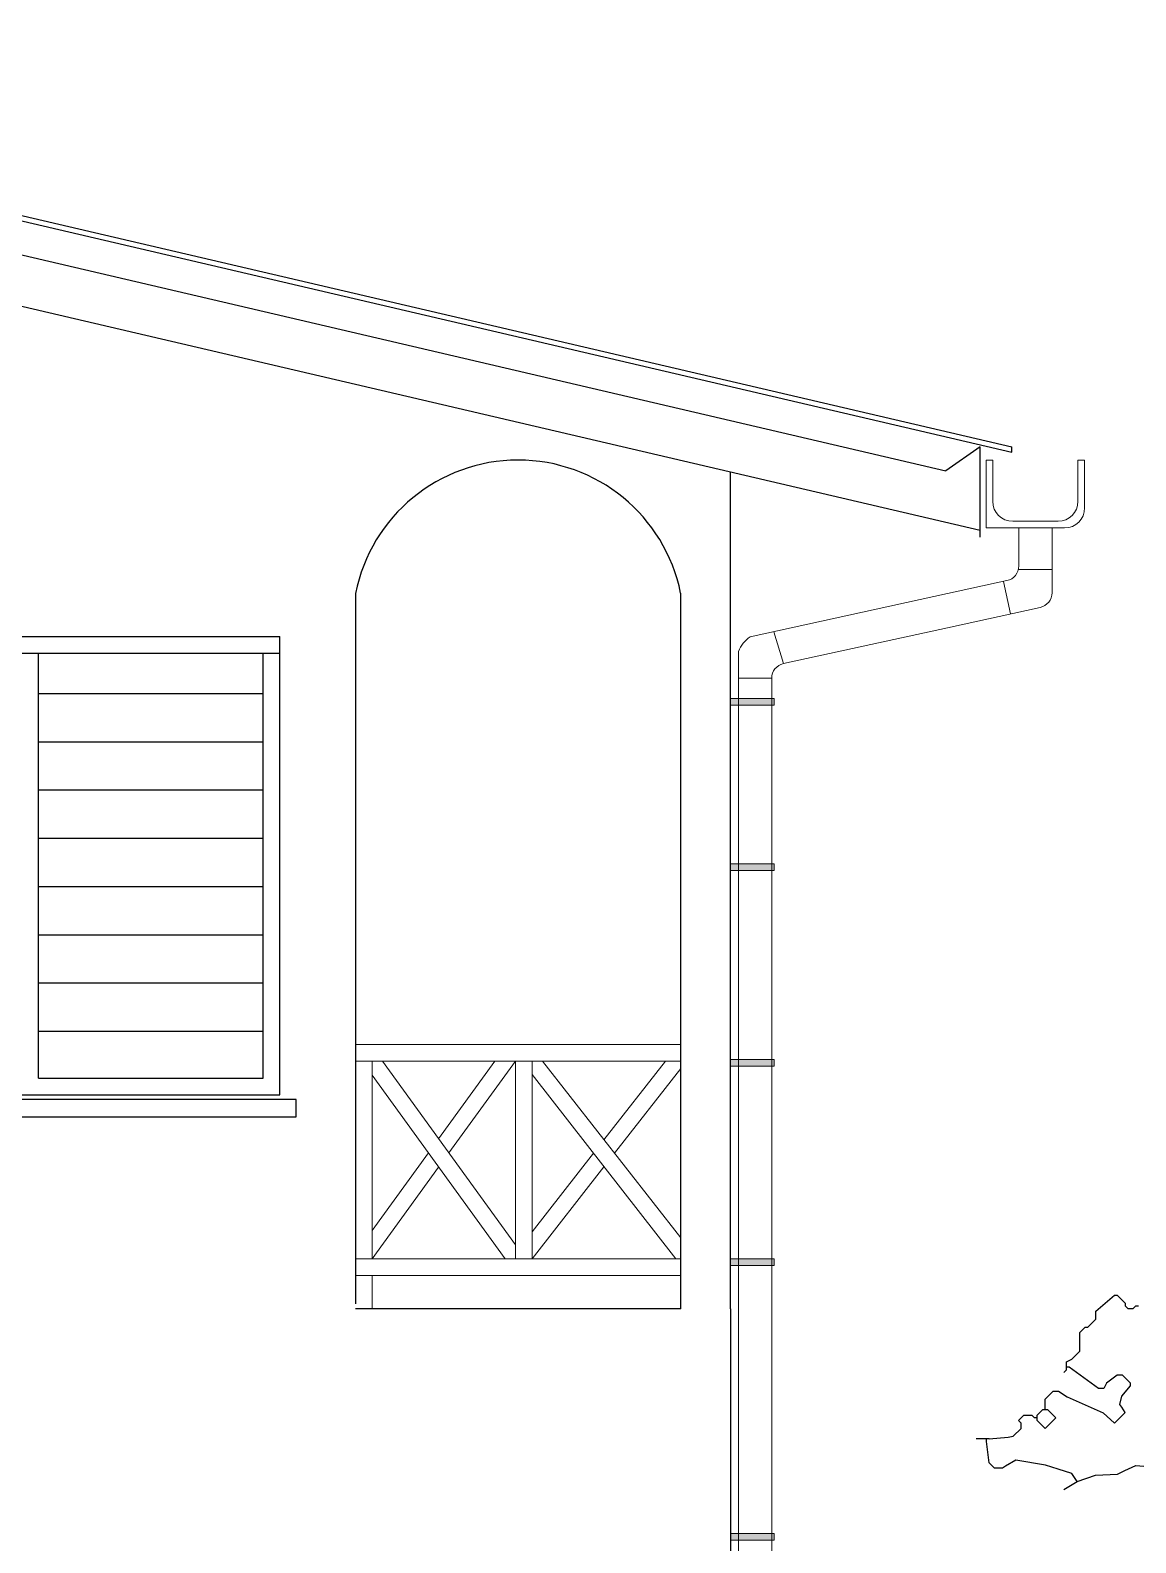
# Model space of a CAD drawing. Header units: metres. Extents: x -375439 to -92892, y 227570 to 490033.
# Drawn here: x -205294 to -201973, y 238035 to 242581 of the extents above; entities that cross this region are included whole.
import ezdxf

# ---------------------------------------------------------------- set-up
doc = ezdxf.new("R2010")
doc.units = ezdxf.units.M
doc.header["$MEASUREMENT"] = 0
for name, color, linetype in [('.18', 7, 'Continuous'), ('.20', 7, 'Continuous'), ('WINDOW', 7, 'Continuous')]:
    doc.layers.add(name, color=color, linetype=linetype)
doc.layers.add('furniture', color=8, linetype='Continuous', lineweight=18)
doc.layers.add('shades', color=253, linetype='Continuous', lineweight=20)

msp = doc.modelspace()

# ---------------------------------------------------------------- hatches: boundary and pattern name
at = {"layer": 'shades'}
h = msp.add_hatch(color=256, dxfattribs=at)
h.paths.add_polyline_path([(-203066.5, 240572.1), (-203059.2, 240572.1), (-203059.2, 240552.1), (-203066.5, 240552.1)])
h.paths.add_polyline_path([(-203166.5, 240572.1), (-203066.5, 240572.1), (-203066.5, 240552.1), (-203166.5, 240552.1)])
h.paths.add_polyline_path([(-203190, 240572.1), (-203166.5, 240572.1), (-203166.5, 240552.1), (-203190, 240552.1)])
h = msp.add_hatch(color=256, dxfattribs=at)
h.paths.add_polyline_path([(-203066.5, 240075.4), (-203059.2, 240075.4), (-203059.2, 240055.4), (-203066.5, 240055.4)])
h.paths.add_polyline_path([(-203166.5, 240075.4), (-203066.5, 240075.4), (-203066.5, 240055.4), (-203166.5, 240055.4)])
h.paths.add_polyline_path([(-203190, 240075.4), (-203166.5, 240075.4), (-203166.5, 240055.4), (-203190, 240055.4)])
h = msp.add_hatch(color=256, dxfattribs=at)
h.paths.add_polyline_path([(-203066.5, 239486.9), (-203059.2, 239486.9), (-203059.2, 239466.9), (-203066.5, 239466.9)])
h.paths.add_polyline_path([(-203166.5, 239486.9), (-203066.5, 239486.9), (-203066.5, 239466.9), (-203166.5, 239466.9)])
h.paths.add_polyline_path([(-203190, 239486.9), (-203166.5, 239486.9), (-203166.5, 239466.9), (-203190, 239466.9)])
h = msp.add_hatch(color=256, dxfattribs=at)
h.paths.add_polyline_path([(-203066.5, 238887.9), (-203059.2, 238887.9), (-203059.2, 238867.9), (-203066.5, 238867.9)])
h.paths.add_polyline_path([(-203166.5, 238887.9), (-203066.5, 238887.9), (-203066.5, 238867.9), (-203166.5, 238867.9)])
h.paths.add_polyline_path([(-203190, 238887.9), (-203166.5, 238887.9), (-203166.5, 238867.9), (-203190, 238867.9)])
h = msp.add_hatch(color=256, dxfattribs=at)
h.paths.add_polyline_path([(-203066.5, 238062.5), (-203059.2, 238062.5), (-203059.2, 238042.5), (-203066.5, 238042.5)])
h.paths.add_polyline_path([(-203166.5, 238062.5), (-203066.5, 238062.5), (-203066.5, 238042.5), (-203166.5, 238042.5)])
h.paths.add_polyline_path([(-203190, 238062.5), (-203166.5, 238062.5), (-203166.5, 238042.5), (-203190, 238042.5)])

# ---------------------------------------------------------------- linework, layer by layer
at = {"layer": '.18'}
for p, q in [((-207703.5, 242581.4), (-202345, 241328.8)), ((-207703.5, 242566), (-202345, 241313.4)), ((-207703.5, 242463.3), (-202542.7, 241256.9)), ((-207703.5, 242309.3), (-202440, 241078.9)), ((-202440, 241328.6), (-202542.7, 241256.9)), ((-202345, 241313.4), (-202345, 241328.8)), ((-204317, 240888.5), (-204317, 238752.7)), ((-206044.5, 240758.6), (-204544.5, 240758.6)), ((-206044.5, 240708.6), (-204544.5, 240708.6)), ((-203340, 238737.7), (-204317, 238737.7)), ((-203190, 238737.7), (-203190, 238607.7)), ((-203190, 238637.7), (-203190, 235455.3))]:
    msp.add_line(p, q, dxfattribs=at)
msp.add_arc((-203828.5, 240791.1), 498.2, 11.3674, 168.7257, dxfattribs=at)
at = {"layer": '.20'}
for p, q in [((-202440, 241057.4), (-202440, 241328.6)), ((-203190, 238737.7), (-203190, 241254.2)), ((-203340, 238737.7), (-203340, 240889.3))]:
    msp.add_line(p, q, dxfattribs=at)
at = {"linetype": 'Continuous'}
for points in [[(-202180.5, 238570.5), (-202180.5, 238578.5), (-202164.5, 238586.5), (-202140.5, 238610.5), (-202140.5, 238666.5), (-202124.5, 238682.5), (-202116.5, 238682.5), (-202092.5, 238706.5), (-202092.5, 238730.5), (-202036.5, 238778.5), (-202028.5, 238778.5), (-202004.5, 238754.5), (-202004.5, 238746.5), (-201996.5, 238738.5), (-201980.5, 238738.5), (-201972.5, 238746.5), (-201964.5, 238746.5)], [(-202244.5, 238442.5), (-202244.5, 238466.5), (-202220.5, 238490.5), (-202204.5, 238490.5), (-202178.1, 238473.1), (-202070.1, 238424.6), (-202036.5, 238394.5), (-202004.5, 238426.5), (-202014.1, 238441.7), (-202020.5, 238450.5), (-202014.1, 238475.3), (-201988.5, 238506.5), (-201988.5, 238514.5), (-202012.5, 238538.5), (-202028.5, 238538.5), (-202060.5, 238514.5), (-202068.5, 238498.5), (-202084.5, 238498.5), (-202172.5, 238562.5)], [(-202188.5, 238546.5), (-202180.5, 238554.5)], [(-202180.5, 238562.5), (-202180.5, 238570.5)], [(-202180.5, 238554.5), (-202180.5, 238562.5)], [(-202172.5, 238562.5), (-202180.5, 238562.5)], [(-202244.5, 238434.5), (-202244.5, 238442.5)], [(-202412.5, 238346.5), (-202355.7, 238352.1), (-202340.5, 238354.5), (-202316.5, 238378.5), (-202316.5, 238394.5), (-202324.5, 238402.5), (-202308.5, 238418.5), (-202284.5, 238418.5), (-202276.5, 238410.5)], [(-202268.5, 238410.5), (-202276.5, 238410.5)], [(-202268.5, 238402.5), (-202244.5, 238378.5), (-202212.5, 238410.5), (-202236.5, 238434.5)], [(-202268.5, 238418.5), (-202252.5, 238434.5)], [(-202268.5, 238410.5), (-202268.5, 238418.5)], [(-202268.5, 238402.5), (-202268.5, 238410.5)], [(-202244.5, 238434.5), (-202252.5, 238434.5)], [(-202236.5, 238434.5), (-202244.5, 238434.5)], [(-202148.5, 238218.5), (-202093.2, 238237.4), (-202027.7, 238240.9), (-202005.3, 238252.1), (-201972.5, 238266.5), (-201876.5, 238258.5), (-201859.3, 238272.7), (-201828.5, 238282.5), (-201820.5, 238274.5), (-201764.5, 238282.5), (-201756.5, 238278.5), (-201669.3, 238300.9), (-201644.5, 238314.5), (-201636.5, 238362.5), (-201668.5, 238394.5), (-201668.5, 238418.5), (-201652.5, 238434.5), (-201637.3, 238436.9), (-201571.7, 238420.1), (-201539.7, 238404.9), (-201524.5, 238402.5), (-201492.5, 238354.5)], [(-202428.5, 238346.5), (-202452.5, 238346.5)], [(-202420.5, 238346.5), (-202428.5, 238346.5)], [(-202420.5, 238338.5), (-202420.5, 238346.5)], [(-202412.5, 238346.5), (-202420.5, 238346.5)], [(-202148.5, 238218.5), (-202164.5, 238242.5), (-202205.2, 238255.7), (-202243.7, 238268.1), (-202332.5, 238282.5), (-202363.7, 238264.9), (-202372.5, 238258.5), (-202396.5, 238258.5), (-202412.5, 238274.5), (-202420.5, 238338.5)], [(-202188.5, 238194.5), (-202148.5, 238218.5)]]:
    msp.add_lwpolyline(points, dxfattribs=at)
at = {"layer": 'furniture'}
for p, q in [((-204317, 239568), (-204317, 239368)), ((-203340, 239532.6), (-204317, 239532.6)), ((-203340, 239482.6), (-204317, 239482.6)), ((-204267, 238887.7), (-204267, 239482.6)), ((-204267, 239440), (-203867.5, 238887.7)), ((-204236.2, 239482.6), (-203836.6, 238930.3)), ((-203898.3, 239482.6), (-204067.3, 239249.1)), ((-203836.6, 239482.6), (-204036.4, 239206.5)), ((-203836.6, 238887.7), (-203836.6, 239482.6)), ((-203786.6, 238887.7), (-203786.6, 239482.6)), ((-203786.6, 239442), (-203354.3, 238887.7)), ((-203754.9, 239482.6), (-203340, 238950.7)), ((-203386, 239482.6), (-203570.5, 239246.1)), ((-203340, 239460.3), (-203538.8, 239205.5)), ((-204098.1, 239206.5), (-204267, 238973)), ((-203602.2, 239205.5), (-203786.6, 238969)), ((-204317, 239137.8), (-204317, 238937.8)), ((-204067.3, 239163.8), (-204267, 238887.7)), ((-203570.5, 239164.8), (-203786.6, 238887.7)), ((-204317, 238952.7), (-204317, 238752.7)), ((-203340, 238887.7), (-204317, 238887.7)), ((-203340, 238837.7), (-204317, 238837.7)), ((-204267, 238737.7), (-204267, 238837.7))]:
    msp.add_line(p, q, dxfattribs=at)
at = {"layer": 'shades'}
for p, q in [((-202422.2, 241288.6), (-202422.2, 241085.3)), ((-202402.2, 241288.6), (-202422.2, 241288.6)), ((-202402.2, 241288.6), (-202402.2, 241165.3)), ((-202146.1, 241165.3), (-202146.1, 241288.6)), ((-202126.1, 241288.6), (-202146.1, 241288.6)), ((-202126.1, 241145.3), (-202126.1, 241288.6)), ((-202422.2, 241085.3), (-202186.1, 241085.3)), ((-202342.2, 241105.3), (-202206.1, 241105.3)), ((-202324.1, 241085.3), (-202324.1, 240970.9)), ((-202224.1, 241085.3), (-202224.1, 240890.5)), ((-202224.1, 240960.1), (-202324.1, 240960.1)), ((-202359.5, 240927), (-202538.6, 240887.7)), ((-202370.2, 240924.7), (-202348.8, 240827)), ((-202538.6, 240887.7), (-203131.1, 240757.9)), ((-202259.5, 240846.5), (-202538.6, 240785.4)), ((-203060.1, 240773.4), (-203031.1, 240677.4)), ((-202538.6, 240785.4), (-203031.1, 240677.4)), ((-203166.5, 240713.9), (-203166.5, 235615.1)), ((-203066.5, 240633.5), (-203166.5, 240633.5)), ((-203066.5, 240633.5), (-203066.5, 235651.5)), ((-203059.2, 240572.1), (-203190, 240572.1)), ((-203059.2, 240552.1), (-203190, 240552.1)), ((-203059.2, 240572.1), (-203059.2, 240552.1)), ((-203059.2, 240075.4), (-203190, 240075.4)), ((-203059.2, 240055.4), (-203190, 240055.4)), ((-203059.2, 240075.4), (-203059.2, 240055.4)), ((-203059.2, 239486.9), (-203190, 239486.9)), ((-203059.2, 239486.9), (-203059.2, 239466.9)), ((-203059.2, 239466.9), (-203190, 239466.9)), ((-203059.2, 238887.9), (-203190, 238887.9)), ((-203059.2, 238867.9), (-203190, 238867.9)), ((-203059.2, 238887.9), (-203059.2, 238867.9)), ((-203059.2, 238062.5), (-203190, 238062.5)), ((-203059.2, 238042.5), (-203190, 238042.5)), ((-203059.2, 238062.5), (-203059.2, 238042.5))]:
    msp.add_line(p, q, dxfattribs=at)
for centre, radius, start, end in [((-202342.2, 241165.3), 60, 180, 270), ((-202206.1, 241165.3), 60, 270, 0), ((-202186.1, 241145.3), 60, 270, 0), ((-202369.1, 240970.9), 45, 282.3621, 0), ((-202269.1, 240890.5), 45, 282.3621, 0), ((-203071.5, 240673.7), 103.2, 125.3126, 157.0495), ((-203021.5, 240633.5), 45, 102.3621, 180)]:
    msp.add_arc(centre, radius, start, end, dxfattribs=at)
at = {"layer": 'WINDOW'}
for p, q in [((-204544.5, 239381.5), (-204544.5, 240758.6)), ((-205269.5, 239431.5), (-205269.5, 240708.6)), ((-204594.5, 239431.5), (-204594.5, 240708.6)), ((-204594.5, 240586.5), (-205269.5, 240586.5)), ((-204594.5, 240441.5), (-205269.5, 240441.5)), ((-204594.5, 240296.5), (-205269.5, 240296.5)), ((-204594.5, 240151.5), (-205269.5, 240151.5)), ((-204594.5, 240006.5), (-205269.5, 240006.5)), ((-204594.5, 239861.5), (-205269.5, 239861.5)), ((-204594.5, 239716.5), (-205269.5, 239716.5)), ((-204594.5, 239571.5), (-205269.5, 239571.5)), ((-205269.5, 239431.5), (-204594.5, 239431.5)), ((-204495.3, 239367.4), (-206095.9, 239367.4)), ((-206044.5, 239381.5), (-204544.5, 239381.5)), ((-204495.3, 239315.4), (-204495.3, 239367.4)), ((-206095.9, 239315.4), (-204495.3, 239315.4))]:
    msp.add_line(p, q, dxfattribs=at)

doc.saveas('drawing.dxf')
